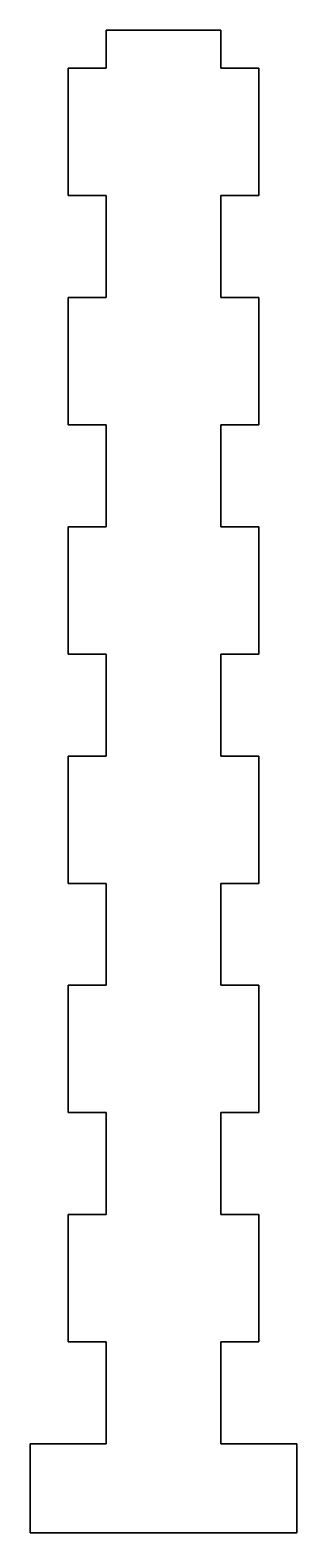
# Model space of a CAD drawing. Header units: millimetres. Extents: x -10 to 10, y -43 to 75.
import ezdxf

# ---------------------------------------------------------------- set-up
doc = ezdxf.new("R2010")
doc.units = ezdxf.units.MM
doc.layers.add('1', color=7, linetype='Continuous', true_color=0xffffff)

msp = doc.modelspace()

# ---------------------------------------------------------------- linework, layer by layer
at = {"layer": '1', "color": 252, "linetype": 'Continuous', "lineweight": 35}
for p, q in [((-4.5, 72), (-4.5, 75)), ((-4.5, 75), (4.5, 75)), ((-4.5, 72), (-4.5, 75)), ((4.5, 75), (-4.5, 75)), ((4.5, 75), (4.5, 72)), ((4.5, 75), (4.5, 72)), ((-7.5, 72), (-4.5, 72)), ((-7.5, 62), (-7.5, 72)), ((-7.5, 62), (-7.5, 72)), ((-7.5, 72), (-4.5, 72)), ((4.5, 72), (7.5, 72)), ((4.5, 72), (7.5, 72)), ((7.5, 72), (7.5, 62)), ((7.5, 72), (7.5, 62)), ((-4.5, 62), (-7.5, 62)), ((-4.5, 62), (-7.5, 62)), ((-4.5, 54), (-4.5, 62)), ((-4.5, 54), (-4.5, 62)), ((4.5, 62), (4.5, 54)), ((4.5, 62), (4.5, 54)), ((7.5, 62), (4.5, 62)), ((7.5, 62), (4.5, 62)), ((-7.5, 44), (-7.5, 54)), ((-7.5, 54), (-4.5, 54)), ((-7.5, 44), (-7.5, 54)), ((-7.5, 54), (-4.5, 54)), ((4.5, 54), (7.5, 54)), ((4.5, 54), (7.5, 54)), ((7.5, 54), (7.5, 44)), ((7.5, 54), (7.5, 44)), ((-4.5, 44), (-7.5, 44)), ((-4.5, 44), (-7.5, 44)), ((-4.5, 36), (-4.5, 44)), ((-4.5, 36), (-4.5, 44)), ((4.5, 44), (4.5, 36)), ((7.5, 44), (4.5, 44)), ((7.5, 44), (4.5, 44)), ((4.5, 44), (4.5, 36)), ((-7.5, 26), (-7.5, 36)), ((-7.5, 36), (-4.5, 36)), ((-7.5, 26), (-7.5, 36)), ((-7.5, 36), (-4.5, 36)), ((4.5, 36), (7.5, 36)), ((4.5, 36), (7.5, 36)), ((7.5, 36), (7.5, 26)), ((7.5, 36), (7.5, 26)), ((-4.5, 26), (-7.5, 26)), ((-4.5, 26), (-7.5, 26)), ((-4.5, 18), (-4.5, 26)), ((-4.5, 18), (-4.5, 26)), ((4.5, 26), (4.5, 18)), ((7.5, 26), (4.5, 26)), ((7.5, 26), (4.5, 26)), ((4.5, 26), (4.5, 18)), ((-7.5, 18), (-4.5, 18)), ((-7.5, 8), (-7.5, 18)), ((-7.5, 18), (-4.5, 18)), ((-7.5, 8), (-7.5, 18)), ((4.5, 18), (7.5, 18)), ((4.5, 18), (7.5, 18)), ((7.5, 18), (7.5, 8)), ((7.5, 18), (7.5, 8)), ((-4.5, 8), (-7.5, 8)), ((-4.5, 8), (-7.5, 8)), ((-4.5, 0), (-4.5, 8)), ((-4.5, 0), (-4.5, 8)), ((7.5, 8), (4.5, 8)), ((7.5, 8), (4.5, 8)), ((4.5, 8), (4.5, 0)), ((4.5, 8), (4.5, 0)), ((-7.5, -10), (-7.5, 0)), ((-7.5, 0), (-4.5, 0)), ((-7.5, -10), (-7.5, 0)), ((-7.5, 0), (-4.5, 0)), ((4.5, 0), (7.5, 0)), ((4.5, 0), (7.5, 0)), ((7.5, 0), (7.5, -10)), ((7.5, 0), (7.5, -10)), ((-4.5, -10), (-7.5, -10)), ((-4.5, -10), (-7.5, -10)), ((-4.5, -18), (-4.5, -10)), ((-4.5, -18), (-4.5, -10)), ((7.5, -10), (4.5, -10)), ((4.5, -10), (4.5, -18)), ((4.5, -10), (4.5, -18)), ((7.5, -10), (4.5, -10)), ((-7.5, -28), (-7.5, -18)), ((-7.5, -18), (-4.5, -18)), ((-7.5, -18), (-4.5, -18)), ((-7.5, -28), (-7.5, -18)), ((4.5, -18), (7.5, -18)), ((4.5, -18), (7.5, -18)), ((7.5, -18), (7.5, -28)), ((7.5, -18), (7.5, -28)), ((-4.5, -28), (-7.5, -28)), ((-4.5, -28), (-7.5, -28)), ((-4.5, -36), (-4.5, -28)), ((-4.5, -36), (-4.5, -28)), ((4.5, -28), (4.5, -36)), ((7.5, -28), (4.5, -28)), ((7.5, -28), (4.5, -28)), ((4.5, -28), (4.5, -36)), ((-10.5, -43), (-10.5, -36)), ((-10.5, -36), (-4.5, -36)), ((-10.5, -43), (-10.5, -36)), ((-10.5, -36), (-4.5, -36)), ((4.5, -36), (10.5, -36)), ((4.5, -36), (10.5, -36)), ((10.5, -43), (10.5, -36)), ((10.5, -36), (10.5, -43)), ((10.5, -43), (-10.5, -43)), ((10.5, -43), (-10.5, -43))]:
    msp.add_line(p, q, dxfattribs=at)

doc.saveas('drawing.dxf')
